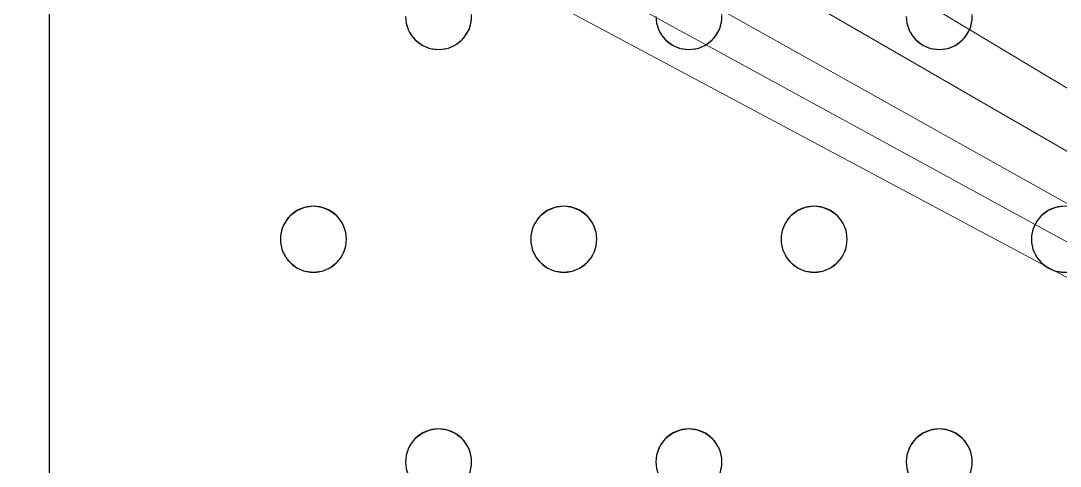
# Model space of a CAD drawing. Header units: millimetres. Extents: x -1 to 1201, y -701 to 1.
# Drawn here: x 600 to 725.9, y -233.5 to -179.5 of the extents above; entities that cross this region are included whole.
import ezdxf

# ---------------------------------------------------------------- set-up
doc = ezdxf.new("R2010")
doc.units = ezdxf.units.MM
doc.layers.add('IQ_200_3D', color=1, linetype='Continuous')
doc.layers.add('IQ_204_2D', color=7, linetype='Continuous')

msp = doc.modelspace()

# ---------------------------------------------------------------- linework, layer by layer
at = {"layer": 'IQ_200_3D', "lineweight": 18}
for points, invisible_edges in [([(605.45, -145, 890), (603.45, -145, 890), (632.62, -203.17, 890), (633.45, -202.54, 890)], 10), ([(631.59, -204.96, 890), (631.99, -204, 890), (603.45, -145, 890)], 14), ([(631.45, -206, 890), (631.59, -204.96, 890), (603.45, -145, 890)], 14), ([(631.59, -207.04, 890), (631.45, -206, 890), (603.45, -145, 890), (631.59, -258.96, 890)], 14), ([(631.99, -204, 890), (632.62, -203.17, 890), (603.45, -145, 890)], 14), ([(631.45, -260, 890), (631.59, -258.96, 890), (603.45, -145, 890), (603.45, -386.2, 890)], 10), ([(631.59, -258.96, 888), (631.45, -260, 888), (603.45, -145, 888), (631.59, -207.04, 888)], 14), ([(631.45, -260, 888), (631.59, -261.04, 888), (603.45, -386.2, 888), (603.45, -145, 888)], 10), ([(631.45, -206, 888), (631.59, -207.04, 888), (603.45, -145, 888)], 14), ([(631.99, -204, 888), (631.59, -204.96, 888), (603.45, -145, 888)], 14), ([(631.45, -206, 888), (603.45, -145, 888), (631.59, -204.96, 888)], 3), ([(632.62, -203.17, 888), (631.99, -204, 888), (603.45, -145, 888), (605.45, -145, 888)], 10), ([(605.45, -145, 890), (633.45, -202.54, 890), (646.62, -179, 890)], 15), ([(633.45, -202.54, 888), (605.45, -145, 888), (646.62, -179, 888), (646.75, -180.04, 888)], 11), ([(633.45, -202.54, 888), (632.62, -203.17, 888), (605.45, -145, 888)], 14), ([(676.95, -179, 890), (654.48, -177.96, 890), (654.62, -179, 890), (677.09, -180.04, 890)], 5), ([(707.28, -179, 890), (684.81, -177.96, 890), (684.95, -179, 890), (707.42, -180.04, 890)], 5), ([(684.95, -179, 888), (684.81, -177.96, 888), (707.28, -179, 888), (707.42, -180.04, 888)], 10), ([(737.62, -179, 888), (737.75, -180.04, 888), (715.28, -179, 888), (715.15, -177.96, 888)], 10), ([(646.75, -180.04, 890), (646.62, -179, 890), (633.45, -202.54, 890), (634.42, -202.14, 890)], 10), ([(634.42, -202.14, 888), (633.45, -202.54, 888), (646.75, -180.04, 888), (647.15, -181, 888)], 10), ([(647.15, -181, 890), (646.75, -180.04, 890), (634.42, -202.14, 890), (635.45, -202, 890)], 10), ([(646.62, -179, 890), (646.75, -180.04, 890), (646.75, -180.04, 888), (646.62, -179, 888)], 2), ([(646.75, -180.04, 890), (647.15, -181, 890), (647.15, -181, 888), (646.75, -180.04, 888)], 10), ([(654.08, -181, 890), (677.49, -181, 890), (654.48, -180.04, 890)], 3), ([(677.49, -181, 888), (654.08, -181, 888), (654.48, -180.04, 888), (677.09, -180.04, 888)], 5), ([(654.08, -181, 890), (654.48, -180.04, 890), (654.48, -180.04, 888), (654.08, -181, 888)], 10), ([(677.09, -180.04, 890), (654.62, -179, 890), (654.48, -180.04, 890), (677.49, -181, 890)], 5), ([(677.09, -180.04, 888), (654.48, -180.04, 888), (654.62, -179, 888), (676.95, -179, 888)], 5), ([(654.48, -180.04, 890), (654.62, -179, 890), (654.62, -179, 888), (654.48, -180.04, 888)], 8), ([(676.95, -179, 890), (677.09, -180.04, 890), (677.09, -180.04, 888), (676.95, -179, 888)], 2), ([(677.09, -180.04, 890), (677.49, -181, 890), (677.49, -181, 888), (677.09, -180.04, 888)], 10), ([(707.82, -181, 890), (684.81, -180.04, 890), (684.41, -181, 890)], 13), ([(684.41, -181, 888), (684.81, -180.04, 888), (707.82, -181, 888)], 14), ([(684.41, -181, 890), (684.81, -180.04, 890), (684.81, -180.04, 888), (684.41, -181, 888)], 10), ([(707.42, -180.04, 890), (684.95, -179, 890), (684.81, -180.04, 890), (707.82, -181, 890)], 5), ([(684.81, -180.04, 888), (684.95, -179, 888), (707.42, -180.04, 888), (707.82, -181, 888)], 10), ([(684.81, -180.04, 890), (684.95, -179, 890), (684.95, -179, 888), (684.81, -180.04, 888)], 8), ([(707.28, -179, 890), (707.42, -180.04, 890), (707.42, -180.04, 888), (707.28, -179, 888)], 2), ([(707.42, -180.04, 890), (707.82, -181, 890), (707.82, -181, 888), (707.42, -180.04, 888)], 10), ([(715.15, -180.04, 890), (714.75, -181, 890), (738.15, -181, 890), (737.75, -180.04, 890)], 10), ([(738.15, -181, 888), (714.75, -181, 888), (715.15, -180.04, 888), (737.75, -180.04, 888)], 5), ([(714.75, -181, 890), (715.15, -180.04, 890), (715.15, -180.04, 888), (714.75, -181, 888)], 10), ([(737.75, -180.04, 890), (737.62, -179, 890), (715.28, -179, 890), (715.15, -180.04, 890)], 10), ([(715.15, -180.04, 888), (715.28, -179, 888), (737.75, -180.04, 888)], 14), ([(715.15, -180.04, 890), (715.28, -179, 890), (715.28, -179, 888), (715.15, -180.04, 888)], 8), ([(635.45, -202, 888), (634.42, -202.14, 888), (647.15, -181, 888), (647.79, -181.83, 888)], 10), ([(647.79, -181.83, 890), (647.15, -181, 890), (635.45, -202, 890)], 14), ([(647.15, -181, 890), (647.79, -181.83, 890), (647.79, -181.83, 888), (647.15, -181, 888)], 10), ([(665.78, -202, 890), (654.08, -181, 890), (653.45, -181.83, 890), (664.75, -202.14, 890)], 5), ([(665.78, -202, 888), (653.45, -181.83, 888), (654.08, -181, 888)], 13), ([(653.45, -181.83, 890), (654.08, -181, 890), (654.08, -181, 888), (653.45, -181.83, 888)], 10), ([(665.78, -202, 890), (678.12, -181.83, 890), (677.49, -181, 890), (654.08, -181, 890)], 13), ([(665.78, -202, 888), (654.08, -181, 888), (677.49, -181, 888), (678.12, -181.83, 888)], 11), ([(677.49, -181, 890), (678.12, -181.83, 890), (678.12, -181.83, 888), (677.49, -181, 888)], 10), ([(684.41, -181, 890), (683.78, -181.83, 890), (696.12, -202, 890)], 14), ([(683.78, -181.83, 888), (684.41, -181, 888), (696.12, -202, 888), (695.08, -202.14, 888)], 10), ([(683.78, -181.83, 890), (684.41, -181, 890), (684.41, -181, 888), (683.78, -181.83, 888)], 10), ([(696.12, -202, 890), (708.46, -181.83, 890), (707.82, -181, 890), (684.41, -181, 890)], 13), ([(707.82, -181, 888), (708.46, -181.83, 888), (696.12, -202, 888), (684.41, -181, 888)], 14), ([(707.82, -181, 890), (708.46, -181.83, 890), (708.46, -181.83, 888), (707.82, -181, 888)], 10), ([(726.45, -202, 890), (738.15, -181, 890), (714.75, -181, 890), (714.11, -181.83, 890)], 11), ([(714.11, -181.83, 888), (714.75, -181, 888), (726.45, -202, 888), (725.42, -202.14, 888)], 10), ([(714.11, -181.83, 890), (714.75, -181, 890), (714.75, -181, 888), (714.11, -181.83, 888)], 10), ([(738.15, -181, 888), (738.79, -181.83, 888), (726.45, -202, 888), (714.75, -181, 888)], 14), ([(636.49, -202.14, 890), (648.62, -182.46, 890), (647.79, -181.83, 890), (635.45, -202, 890)], 5), ([(636.49, -202.14, 888), (635.45, -202, 888), (647.79, -181.83, 888), (648.62, -182.46, 888)], 10), ([(648.62, -182.46, 890), (636.49, -202.14, 890), (637.45, -202.54, 890)], 13), ([(637.45, -202.54, 888), (636.49, -202.14, 888), (648.62, -182.46, 888), (649.58, -182.86, 888)], 10), ([(649.58, -182.86, 890), (648.62, -182.46, 890), (637.45, -202.54, 890), (638.28, -203.17, 890)], 10), ([(647.79, -181.83, 890), (648.62, -182.46, 890), (648.62, -182.46, 888), (647.79, -181.83, 888)], 10), ([(648.62, -182.46, 890), (649.58, -182.86, 890), (649.58, -182.86, 888), (648.62, -182.46, 888)], 10), ([(663.78, -202.54, 890), (652.62, -182.46, 890), (651.65, -182.86, 890), (662.96, -203.17, 890)], 5), ([(651.65, -182.86, 888), (652.62, -182.46, 888), (663.78, -202.54, 888), (662.96, -203.17, 888)], 10), ([(651.65, -182.86, 890), (652.62, -182.46, 890), (652.62, -182.46, 888), (651.65, -182.86, 888)], 10), ([(664.75, -202.14, 890), (653.45, -181.83, 890), (652.62, -182.46, 890), (663.78, -202.54, 890)], 5), ([(664.75, -202.14, 888), (652.62, -182.46, 888), (653.45, -181.83, 888), (665.78, -202, 888)], 5), ([(652.62, -182.46, 890), (653.45, -181.83, 890), (653.45, -181.83, 888), (652.62, -182.46, 888)], 10), ([(652.62, -182.46, 888), (664.75, -202.14, 888), (663.78, -202.54, 888)], 13), ([(666.82, -202.14, 890), (678.12, -181.83, 890), (665.78, -202, 890)], 3), ([(666.82, -202.14, 888), (665.78, -202, 888), (678.12, -181.83, 888), (678.95, -182.46, 888)], 10), ([(678.95, -182.46, 890), (678.12, -181.83, 890), (666.82, -202.14, 890), (667.78, -202.54, 890)], 10), ([(667.78, -202.54, 888), (666.82, -202.14, 888), (678.95, -182.46, 888)], 14), ([(679.92, -182.86, 890), (678.95, -182.46, 890), (667.78, -202.54, 890)], 14), ([(679.92, -182.86, 888), (668.61, -203.17, 888), (667.78, -202.54, 888), (678.95, -182.46, 888)], 5), ([(678.12, -181.83, 890), (678.95, -182.46, 890), (678.95, -182.46, 888), (678.12, -181.83, 888)], 10), ([(678.95, -182.46, 890), (679.92, -182.86, 890), (679.92, -182.86, 888), (678.95, -182.46, 888)], 10), ([(682.95, -182.46, 890), (681.99, -182.86, 890), (694.12, -202.54, 890), (695.08, -202.14, 890)], 10), ([(681.99, -182.86, 888), (682.95, -182.46, 888), (694.12, -202.54, 888), (693.29, -203.17, 888)], 10), ([(681.99, -182.86, 890), (682.95, -182.46, 890), (682.95, -182.46, 888), (681.99, -182.86, 888)], 10), ([(683.78, -181.83, 890), (682.95, -182.46, 890), (695.08, -202.14, 890), (696.12, -202, 890)], 10), ([(682.95, -182.46, 888), (683.78, -181.83, 888), (695.08, -202.14, 888), (694.12, -202.54, 888)], 10), ([(682.95, -182.46, 890), (683.78, -181.83, 890), (683.78, -181.83, 888), (682.95, -182.46, 888)], 10), ([(696.12, -202, 890), (697.15, -202.14, 890), (708.46, -181.83, 890)], 14), ([(697.15, -202.14, 888), (696.12, -202, 888), (708.46, -181.83, 888), (709.28, -182.46, 888)], 10), ([(709.28, -182.46, 890), (708.46, -181.83, 890), (697.15, -202.14, 890), (698.12, -202.54, 890)], 10), ([(709.28, -182.46, 888), (698.12, -202.54, 888), (697.15, -202.14, 888)], 13), ([(710.25, -182.86, 890), (709.28, -182.46, 890), (698.12, -202.54, 890), (698.95, -203.17, 890)], 10), ([(710.25, -182.86, 888), (698.95, -203.17, 888), (698.12, -202.54, 888), (709.28, -182.46, 888)], 5), ([(708.46, -181.83, 890), (709.28, -182.46, 890), (709.28, -182.46, 888), (708.46, -181.83, 888)], 10), ([(709.28, -182.46, 890), (710.25, -182.86, 890), (710.25, -182.86, 888), (709.28, -182.46, 888)], 10), ([(724.45, -202.54, 890), (713.28, -182.46, 890), (712.32, -182.86, 890), (723.62, -203.17, 890)], 5), ([(724.45, -202.54, 888), (712.32, -182.86, 888), (713.28, -182.46, 888), (725.42, -202.14, 888)], 5), ([(712.32, -182.86, 890), (713.28, -182.46, 890), (713.28, -182.46, 888), (712.32, -182.86, 888)], 10), ([(714.11, -181.83, 890), (713.28, -182.46, 890), (725.42, -202.14, 890), (726.45, -202, 890)], 10), ([(725.42, -202.14, 888), (713.28, -182.46, 888), (714.11, -181.83, 888)], 13), ([(713.28, -182.46, 890), (714.11, -181.83, 890), (714.11, -181.83, 888), (713.28, -182.46, 888)], 10), ([(713.28, -182.46, 890), (724.45, -202.54, 890), (725.42, -202.14, 890)], 13), ([(638.28, -203.17, 888), (637.45, -202.54, 888), (649.58, -182.86, 888), (650.62, -183, 888)], 10), ([(650.62, -183, 890), (649.58, -182.86, 890), (638.28, -203.17, 890), (638.91, -204, 890)], 10), ([(650.62, -183, 888), (662.32, -204, 888), (638.91, -204, 888), (638.28, -203.17, 888)], 11), ([(638.91, -204, 890), (662.32, -204, 890), (650.62, -183, 890)], 15), ([(650.62, -183, 888), (649.58, -182.86, 888), (649.58, -182.86, 890), (650.62, -183, 890)], 10), ([(662.96, -203.17, 890), (651.65, -182.86, 890), (650.62, -183, 890), (662.32, -204, 890)], 5), ([(662.96, -203.17, 888), (662.32, -204, 888), (650.62, -183, 888), (651.65, -182.86, 888)], 10), ([(651.65, -182.86, 888), (650.62, -183, 888), (650.62, -183, 890), (651.65, -182.86, 890)], 10), ([(668.61, -203.17, 890), (680.95, -183, 890), (679.92, -182.86, 890), (667.78, -202.54, 890)], 5), ([(680.95, -183, 888), (669.25, -204, 888), (668.61, -203.17, 888), (679.92, -182.86, 888)], 5), ([(669.25, -204, 890), (692.65, -204, 890), (680.95, -183, 890), (668.61, -203.17, 890)], 7), ([(692.65, -204, 888), (669.25, -204, 888), (680.95, -183, 888), (693.29, -203.17, 888)], 7), ([(680.95, -183, 888), (679.92, -182.86, 888), (679.92, -182.86, 890), (680.95, -183, 890)], 10), ([(693.29, -203.17, 890), (681.99, -182.86, 890), (680.95, -183, 890), (692.65, -204, 890)], 5), ([(693.29, -203.17, 888), (680.95, -183, 888), (681.99, -182.86, 888)], 13), ([(681.99, -182.86, 888), (680.95, -183, 888), (680.95, -183, 890), (681.99, -182.86, 890)], 10), ([(694.12, -202.54, 890), (681.99, -182.86, 890), (693.29, -203.17, 890)], 3), ([(711.28, -183, 890), (710.25, -182.86, 890), (698.95, -203.17, 890), (699.58, -204, 890)], 10), ([(711.28, -183, 888), (699.58, -204, 888), (698.95, -203.17, 888), (710.25, -182.86, 888)], 5), ([(722.99, -204, 890), (711.28, -183, 890), (699.58, -204, 890), (722.59, -204.96, 890)], 7), ([(722.99, -204, 888), (699.58, -204, 888), (711.28, -183, 888), (723.62, -203.17, 888)], 7), ([(711.28, -183, 888), (710.25, -182.86, 888), (710.25, -182.86, 890), (711.28, -183, 890)], 10), ([(723.62, -203.17, 890), (712.32, -182.86, 890), (711.28, -183, 890), (722.99, -204, 890)], 5), ([(723.62, -203.17, 888), (711.28, -183, 888), (712.32, -182.86, 888), (724.45, -202.54, 888)], 5), ([(712.32, -182.86, 888), (711.28, -183, 888), (711.28, -183, 890), (712.32, -182.86, 890)], 10), ([(633.45, -202.54, 890), (632.62, -203.17, 890), (632.62, -203.17, 888), (633.45, -202.54, 888)], 10), ([(634.42, -202.14, 890), (633.45, -202.54, 890), (633.45, -202.54, 888), (634.42, -202.14, 888)], 10), ([(634.42, -202.14, 888), (635.45, -202, 888), (635.45, -202, 890), (634.42, -202.14, 890)], 10), ([(635.45, -202, 888), (636.49, -202.14, 888), (636.49, -202.14, 890), (635.45, -202, 890)], 10), ([(637.45, -202.54, 890), (636.49, -202.14, 890), (636.49, -202.14, 888), (637.45, -202.54, 888)], 10), ([(638.28, -203.17, 890), (637.45, -202.54, 890), (637.45, -202.54, 888), (638.28, -203.17, 888)], 10), ([(663.78, -202.54, 890), (662.96, -203.17, 890), (662.96, -203.17, 888), (663.78, -202.54, 888)], 10), ([(664.75, -202.14, 890), (663.78, -202.54, 890), (663.78, -202.54, 888), (664.75, -202.14, 888)], 10), ([(664.75, -202.14, 888), (665.78, -202, 888), (665.78, -202, 890), (664.75, -202.14, 890)], 10), ([(665.78, -202, 888), (666.82, -202.14, 888), (666.82, -202.14, 890), (665.78, -202, 890)], 10), ([(667.78, -202.54, 890), (666.82, -202.14, 890), (666.82, -202.14, 888), (667.78, -202.54, 888)], 10), ([(668.61, -203.17, 890), (667.78, -202.54, 890), (667.78, -202.54, 888), (668.61, -203.17, 888)], 10), ([(694.12, -202.54, 890), (693.29, -203.17, 890), (693.29, -203.17, 888), (694.12, -202.54, 888)], 10), ([(695.08, -202.14, 890), (694.12, -202.54, 890), (694.12, -202.54, 888), (695.08, -202.14, 888)], 10), ([(695.08, -202.14, 888), (696.12, -202, 888), (696.12, -202, 890), (695.08, -202.14, 890)], 10), ([(696.12, -202, 888), (697.15, -202.14, 888), (697.15, -202.14, 890), (696.12, -202, 890)], 10), ([(698.12, -202.54, 890), (697.15, -202.14, 890), (697.15, -202.14, 888), (698.12, -202.54, 888)], 10), ([(698.95, -203.17, 890), (698.12, -202.54, 890), (698.12, -202.54, 888), (698.95, -203.17, 888)], 10), ([(724.45, -202.54, 890), (723.62, -203.17, 890), (723.62, -203.17, 888), (724.45, -202.54, 888)], 10), ([(725.42, -202.14, 890), (724.45, -202.54, 890), (724.45, -202.54, 888), (725.42, -202.14, 888)], 10), ([(725.42, -202.14, 888), (726.45, -202, 888), (726.45, -202, 890), (725.42, -202.14, 890)], 10), ([(631.99, -204, 890), (631.59, -204.96, 890), (631.59, -204.96, 888), (631.99, -204, 888)], 10), ([(632.62, -203.17, 890), (631.99, -204, 890), (631.99, -204, 888), (632.62, -203.17, 888)], 10), ([(638.91, -204, 890), (638.28, -203.17, 890), (638.28, -203.17, 888), (638.91, -204, 888)], 10), ([(638.91, -204, 890), (639.31, -204.96, 890), (661.92, -204.96, 890), (662.32, -204, 890)], 10), ([(661.92, -204.96, 888), (639.31, -204.96, 888), (638.91, -204, 888), (662.32, -204, 888)], 5), ([(639.31, -204.96, 890), (638.91, -204, 890), (638.91, -204, 888), (639.31, -204.96, 888)], 10), ([(662.32, -204, 890), (661.92, -204.96, 890), (661.92, -204.96, 888), (662.32, -204, 888)], 10), ([(662.96, -203.17, 890), (662.32, -204, 890), (662.32, -204, 888), (662.96, -203.17, 888)], 10), ([(669.25, -204, 890), (668.61, -203.17, 890), (668.61, -203.17, 888), (669.25, -204, 888)], 10), ([(692.25, -204.96, 890), (669.25, -204, 890), (669.65, -204.96, 890), (692.12, -206, 890)], 5), ([(669.25, -204, 890), (692.25, -204.96, 890), (692.65, -204, 890)], 13), ([(669.65, -204.96, 888), (669.25, -204, 888), (692.25, -204.96, 888), (692.12, -206, 888)], 10), ([(669.25, -204, 888), (692.65, -204, 888), (692.25, -204.96, 888)], 13), ([(669.65, -204.96, 890), (669.25, -204, 890), (669.25, -204, 888), (669.65, -204.96, 888)], 10), ([(692.65, -204, 890), (692.25, -204.96, 890), (692.25, -204.96, 888), (692.65, -204, 888)], 10), ([(693.29, -203.17, 890), (692.65, -204, 890), (692.65, -204, 888), (693.29, -203.17, 888)], 10), ([(699.58, -204, 890), (698.95, -203.17, 890), (698.95, -203.17, 888), (699.58, -204, 888)], 10), ([(722.59, -204.96, 890), (699.58, -204, 890), (699.98, -204.96, 890)], 13), ([(722.59, -204.96, 888), (699.98, -204.96, 888), (699.58, -204, 888), (722.99, -204, 888)], 5), ([(699.98, -204.96, 890), (699.58, -204, 890), (699.58, -204, 888), (699.98, -204.96, 888)], 10), ([(722.99, -204, 890), (722.59, -204.96, 890), (722.59, -204.96, 888), (722.99, -204, 888)], 10), ([(723.62, -203.17, 890), (722.99, -204, 890), (722.99, -204, 888), (723.62, -203.17, 888)], 10), ([(631.59, -204.96, 890), (631.45, -206, 890), (631.45, -206, 888), (631.59, -204.96, 888)], 8), ([(639.31, -204.96, 890), (639.45, -206, 890), (661.78, -206, 890), (661.92, -204.96, 890)], 10), ([(639.45, -206, 888), (639.31, -204.96, 888), (661.78, -206, 888), (661.92, -207.04, 888)], 10), ([(661.78, -206, 888), (639.31, -204.96, 888), (661.92, -204.96, 888)], 3), ([(639.45, -206, 890), (639.31, -204.96, 890), (639.31, -204.96, 888), (639.45, -206, 888)], 2), ([(661.92, -204.96, 890), (661.78, -206, 890), (661.78, -206, 888), (661.92, -204.96, 888)], 8), ([(692.12, -206, 890), (669.65, -204.96, 890), (669.78, -206, 890), (692.25, -207.04, 890)], 5), ([(692.12, -206, 888), (669.78, -206, 888), (669.65, -204.96, 888)], 13), ([(669.78, -206, 890), (669.65, -204.96, 890), (669.65, -204.96, 888), (669.78, -206, 888)], 2), ([(692.25, -204.96, 890), (692.12, -206, 890), (692.12, -206, 888), (692.25, -204.96, 888)], 8), ([(699.98, -204.96, 890), (700.12, -206, 890), (722.45, -206, 890), (722.59, -204.96, 890)], 10), ([(722.45, -206, 888), (700.12, -206, 888), (699.98, -204.96, 888), (722.59, -204.96, 888)], 5), ([(700.12, -206, 890), (699.98, -204.96, 890), (699.98, -204.96, 888), (700.12, -206, 888)], 2), ([(722.59, -204.96, 890), (722.45, -206, 890), (722.45, -206, 888), (722.59, -204.96, 888)], 8), ([(631.45, -206, 890), (631.59, -207.04, 890), (631.59, -207.04, 888), (631.45, -206, 888)], 2), ([(639.45, -206, 890), (639.31, -207.04, 890), (661.92, -207.04, 890), (661.78, -206, 890)], 10), ([(639.31, -207.04, 888), (639.45, -206, 888), (661.92, -207.04, 888), (662.32, -208, 888)], 10), ([(639.31, -207.04, 890), (639.45, -206, 890), (639.45, -206, 888), (639.31, -207.04, 888)], 8), ([(661.78, -206, 890), (661.92, -207.04, 890), (661.92, -207.04, 888), (661.78, -206, 888)], 2), ([(692.25, -207.04, 890), (669.78, -206, 890), (669.65, -207.04, 890)], 13), ([(692.25, -207.04, 888), (669.65, -207.04, 888), (669.78, -206, 888), (692.12, -206, 888)], 5), ([(669.65, -207.04, 890), (669.78, -206, 890), (669.78, -206, 888), (669.65, -207.04, 888)], 8), ([(692.12, -206, 890), (692.25, -207.04, 890), (692.25, -207.04, 888), (692.12, -206, 888)], 2), ([(700.12, -206, 890), (699.98, -207.04, 890), (722.59, -207.04, 890), (722.45, -206, 890)], 10), ([(699.98, -207.04, 888), (700.12, -206, 888), (722.59, -207.04, 888), (722.99, -208, 888)], 10), ([(699.98, -207.04, 890), (700.12, -206, 890), (700.12, -206, 888), (699.98, -207.04, 888)], 8), ([(722.59, -207.04, 888), (700.12, -206, 888), (722.45, -206, 888)], 3), ([(722.45, -206, 890), (722.59, -207.04, 890), (722.59, -207.04, 888), (722.45, -206, 888)], 2), ([(631.99, -208, 890), (631.59, -207.04, 890), (631.59, -258.96, 890), (631.99, -258, 890)], 10), ([(631.99, -258, 888), (631.59, -258.96, 888), (631.59, -207.04, 888), (631.99, -208, 888)], 10), ([(631.59, -207.04, 890), (631.99, -208, 890), (631.99, -208, 888), (631.59, -207.04, 888)], 10), ([(639.31, -207.04, 890), (638.91, -208, 890), (662.32, -208, 890), (661.92, -207.04, 890)], 10), ([(662.32, -208, 888), (650.62, -229, 888), (638.91, -208, 888), (639.31, -207.04, 888)], 11), ([(638.91, -208, 890), (639.31, -207.04, 890), (639.31, -207.04, 888), (638.91, -208, 888)], 10), ([(661.92, -207.04, 890), (662.32, -208, 890), (662.32, -208, 888), (661.92, -207.04, 888)], 10), ([(669.65, -207.04, 890), (669.25, -208, 890), (692.65, -208, 890), (692.25, -207.04, 890)], 10), ([(692.65, -208, 888), (680.95, -229, 888), (669.25, -208, 888), (669.65, -207.04, 888)], 11), ([(669.25, -208, 890), (669.65, -207.04, 890), (669.65, -207.04, 888), (669.25, -208, 888)], 10), ([(669.65, -207.04, 888), (692.25, -207.04, 888), (692.65, -208, 888)], 13), ([(692.25, -207.04, 890), (692.65, -208, 890), (692.65, -208, 888), (692.25, -207.04, 888)], 10), ([(699.98, -207.04, 890), (699.58, -208, 890), (722.99, -208, 890), (722.59, -207.04, 890)], 10), ([(722.99, -208, 888), (711.28, -229, 888), (699.58, -208, 888), (699.98, -207.04, 888)], 11), ([(699.58, -208, 890), (699.98, -207.04, 890), (699.98, -207.04, 888), (699.58, -208, 888)], 10), ([(722.59, -207.04, 890), (722.99, -208, 890), (722.99, -208, 888), (722.59, -207.04, 888)], 10), ([(632.62, -208.83, 890), (631.99, -208, 890), (632.62, -257.17, 890), (633.45, -256.54, 890)], 10), ([(631.99, -208, 890), (631.99, -258, 890), (632.62, -257.17, 890)], 13), ([(631.99, -208, 888), (632.62, -208.83, 888), (631.99, -258, 888)], 14), ([(631.99, -208, 890), (632.62, -208.83, 890), (632.62, -208.83, 888), (631.99, -208, 888)], 10), ([(632.62, -257.17, 888), (631.99, -258, 888), (632.62, -208.83, 888), (633.45, -209.46, 888)], 10), ([(633.45, -256.54, 890), (646.62, -233, 890), (633.45, -209.46, 890), (632.62, -208.83, 890)], 11), ([(632.62, -208.83, 890), (633.45, -209.46, 890), (633.45, -209.46, 888), (632.62, -208.83, 888)], 10), ([(649.58, -229.14, 890), (638.28, -208.83, 890), (637.45, -209.46, 890), (648.62, -229.54, 890)], 5), ([(649.58, -229.14, 888), (648.62, -229.54, 888), (637.45, -209.46, 888), (638.28, -208.83, 888)], 10), ([(637.45, -209.46, 890), (638.28, -208.83, 890), (638.28, -208.83, 888), (637.45, -209.46, 888)], 10), ([(650.62, -229, 890), (662.32, -208, 890), (638.91, -208, 890), (638.28, -208.83, 890)], 11), ([(650.62, -229, 888), (649.58, -229.14, 888), (638.28, -208.83, 888), (638.91, -208, 888)], 10), ([(638.28, -208.83, 890), (638.91, -208, 890), (638.91, -208, 888), (638.28, -208.83, 888)], 10), ([(649.58, -229.14, 890), (650.62, -229, 890), (638.28, -208.83, 890)], 14), ([(650.62, -229, 890), (662.96, -208.83, 890), (662.32, -208, 890)], 13), ([(662.96, -208.83, 888), (651.65, -229.14, 888), (650.62, -229, 888), (662.32, -208, 888)], 5), ([(651.65, -229.14, 890), (663.78, -209.46, 890), (662.96, -208.83, 890), (650.62, -229, 890)], 5), ([(663.78, -209.46, 888), (652.62, -229.54, 888), (651.65, -229.14, 888), (662.96, -208.83, 888)], 5), ([(662.32, -208, 890), (662.96, -208.83, 890), (662.96, -208.83, 888), (662.32, -208, 888)], 10), ([(662.96, -208.83, 890), (663.78, -209.46, 890), (663.78, -209.46, 888), (662.96, -208.83, 888)], 10), ([(668.61, -208.83, 890), (667.78, -209.46, 890), (679.92, -229.14, 890), (680.95, -229, 890)], 10), ([(679.92, -229.14, 888), (678.95, -229.54, 888), (667.78, -209.46, 888), (668.61, -208.83, 888)], 10), ([(667.78, -209.46, 890), (668.61, -208.83, 890), (668.61, -208.83, 888), (667.78, -209.46, 888)], 10), ([(669.25, -208, 890), (668.61, -208.83, 890), (680.95, -229, 890), (692.65, -208, 890)], 14), ([(680.95, -229, 888), (679.92, -229.14, 888), (668.61, -208.83, 888), (669.25, -208, 888)], 10), ([(668.61, -208.83, 890), (669.25, -208, 890), (669.25, -208, 888), (668.61, -208.83, 888)], 10), ([(680.95, -229, 890), (681.99, -229.14, 890), (693.29, -208.83, 890), (692.65, -208, 890)], 10), ([(693.29, -208.83, 888), (681.99, -229.14, 888), (680.95, -229, 888), (692.65, -208, 888)], 5), ([(681.99, -229.14, 890), (694.12, -209.46, 890), (693.29, -208.83, 890)], 13), ([(681.99, -229.14, 888), (693.29, -208.83, 888), (694.12, -209.46, 888)], 13), ([(692.65, -208, 890), (693.29, -208.83, 890), (693.29, -208.83, 888), (692.65, -208, 888)], 10), ([(693.29, -208.83, 890), (694.12, -209.46, 890), (694.12, -209.46, 888), (693.29, -208.83, 888)], 10), ([(698.95, -208.83, 890), (698.12, -209.46, 890), (710.25, -229.14, 890), (711.28, -229, 890)], 10), ([(710.25, -229.14, 888), (709.28, -229.54, 888), (698.12, -209.46, 888), (698.95, -208.83, 888)], 10), ([(698.12, -209.46, 890), (698.95, -208.83, 890), (698.95, -208.83, 888), (698.12, -209.46, 888)], 10), ([(699.58, -208, 890), (698.95, -208.83, 890), (711.28, -229, 890), (722.99, -208, 890)], 14), ([(711.28, -229, 888), (710.25, -229.14, 888), (698.95, -208.83, 888), (699.58, -208, 888)], 10), ([(698.95, -208.83, 890), (699.58, -208, 890), (699.58, -208, 888), (698.95, -208.83, 888)], 10), ([(723.62, -208.83, 890), (722.99, -208, 890), (711.28, -229, 890), (712.32, -229.14, 890)], 10), ([(723.62, -208.83, 888), (711.28, -229, 888), (722.99, -208, 888)], 3), ([(723.62, -208.83, 888), (724.45, -209.46, 888), (712.32, -229.14, 888), (711.28, -229, 888)], 10), ([(724.45, -209.46, 890), (723.62, -208.83, 890), (712.32, -229.14, 890), (713.28, -229.54, 890)], 10), ([(722.99, -208, 890), (723.62, -208.83, 890), (723.62, -208.83, 888), (722.99, -208, 888)], 10), ([(723.62, -208.83, 890), (724.45, -209.46, 890), (724.45, -209.46, 888), (723.62, -208.83, 888)], 10), ([(633.45, -256.54, 888), (632.62, -257.17, 888), (633.45, -209.46, 888), (646.62, -233, 888)], 14), ([(633.45, -209.46, 890), (646.62, -233, 890), (646.75, -231.96, 890), (634.42, -209.86, 890)], 5), ([(646.75, -231.96, 888), (646.62, -233, 888), (633.45, -209.46, 888), (634.42, -209.86, 888)], 10), ([(633.45, -209.46, 890), (634.42, -209.86, 890), (634.42, -209.86, 888), (633.45, -209.46, 888)], 10), ([(647.15, -231, 890), (635.45, -210, 890), (634.42, -209.86, 890), (646.75, -231.96, 890)], 5), ([(647.15, -231, 888), (646.75, -231.96, 888), (634.42, -209.86, 888), (635.45, -210, 888)], 10), ([(635.45, -210, 888), (634.42, -209.86, 888), (634.42, -209.86, 890), (635.45, -210, 890)], 10), ([(636.49, -209.86, 890), (635.45, -210, 890), (647.79, -230.17, 890), (648.62, -229.54, 890)], 10), ([(647.79, -230.17, 888), (647.15, -231, 888), (635.45, -210, 888), (636.49, -209.86, 888)], 10), ([(636.49, -209.86, 888), (635.45, -210, 888), (635.45, -210, 890), (636.49, -209.86, 890)], 10), ([(647.15, -231, 890), (647.79, -230.17, 890), (635.45, -210, 890)], 14), ([(648.62, -229.54, 890), (637.45, -209.46, 890), (636.49, -209.86, 890)], 13), ([(648.62, -229.54, 888), (647.79, -230.17, 888), (636.49, -209.86, 888), (637.45, -209.46, 888)], 10), ([(636.49, -209.86, 890), (637.45, -209.46, 890), (637.45, -209.46, 888), (636.49, -209.86, 888)], 10), ([(651.65, -229.14, 890), (652.62, -229.54, 890), (663.78, -209.46, 890)], 14), ([(664.75, -209.86, 890), (663.78, -209.46, 890), (652.62, -229.54, 890), (653.45, -230.17, 890)], 10), ([(664.75, -209.86, 888), (653.45, -230.17, 888), (652.62, -229.54, 888), (663.78, -209.46, 888)], 5), ([(665.78, -210, 890), (664.75, -209.86, 890), (653.45, -230.17, 890), (654.08, -231, 890)], 10), ([(665.78, -210, 888), (653.45, -230.17, 888), (664.75, -209.86, 888)], 3), ([(654.08, -231, 888), (653.45, -230.17, 888), (665.78, -210, 888), (677.49, -231, 888)], 14), ([(677.49, -231, 890), (665.78, -210, 890), (654.08, -231, 890), (654.48, -231.96, 890)], 11), ([(663.78, -209.46, 890), (664.75, -209.86, 890), (664.75, -209.86, 888), (663.78, -209.46, 888)], 10), ([(665.78, -210, 888), (664.75, -209.86, 888), (664.75, -209.86, 890), (665.78, -210, 890)], 10), ([(665.78, -210, 890), (677.49, -231, 890), (678.12, -230.17, 890), (666.82, -209.86, 890)], 5), ([(678.12, -230.17, 888), (677.49, -231, 888), (665.78, -210, 888), (666.82, -209.86, 888)], 10), ([(666.82, -209.86, 888), (665.78, -210, 888), (665.78, -210, 890), (666.82, -209.86, 890)], 10), ([(667.78, -209.46, 890), (666.82, -209.86, 890), (678.95, -229.54, 890), (679.92, -229.14, 890)], 10), ([(678.95, -229.54, 888), (678.12, -230.17, 888), (666.82, -209.86, 888), (667.78, -209.46, 888)], 10), ([(666.82, -209.86, 890), (667.78, -209.46, 890), (667.78, -209.46, 888), (666.82, -209.86, 888)], 10), ([(678.95, -229.54, 890), (666.82, -209.86, 890), (678.12, -230.17, 890)], 3), ([(694.12, -209.46, 890), (681.99, -229.14, 890), (682.95, -229.54, 890), (695.08, -209.86, 890)], 5), ([(682.95, -229.54, 888), (681.99, -229.14, 888), (694.12, -209.46, 888), (695.08, -209.86, 888)], 10), ([(695.08, -209.86, 890), (682.95, -229.54, 890), (683.78, -230.17, 890), (696.12, -210, 890)], 5), ([(683.78, -230.17, 888), (682.95, -229.54, 888), (695.08, -209.86, 888), (696.12, -210, 888)], 10), ([(683.78, -230.17, 890), (684.41, -231, 890), (696.12, -210, 890)], 14), ([(683.78, -230.17, 888), (696.12, -210, 888), (684.41, -231, 888)], 3), ([(684.41, -231, 890), (684.81, -231.96, 890), (707.82, -231, 890), (696.12, -210, 890)], 14), ([(696.12, -210, 888), (708.46, -230.17, 888), (707.82, -231, 888), (684.41, -231, 888)], 13), ([(694.12, -209.46, 890), (695.08, -209.86, 890), (695.08, -209.86, 888), (694.12, -209.46, 888)], 10), ([(696.12, -210, 888), (695.08, -209.86, 888), (695.08, -209.86, 890), (696.12, -210, 890)], 10), ([(708.46, -230.17, 890), (697.15, -209.86, 890), (696.12, -210, 890), (707.82, -231, 890)], 5), ([(697.15, -209.86, 888), (709.28, -229.54, 888), (708.46, -230.17, 888), (696.12, -210, 888)], 5), ([(697.15, -209.86, 888), (696.12, -210, 888), (696.12, -210, 890), (697.15, -209.86, 890)], 10), ([(709.28, -229.54, 890), (698.12, -209.46, 890), (697.15, -209.86, 890), (708.46, -230.17, 890)], 5), ([(709.28, -229.54, 888), (697.15, -209.86, 888), (698.12, -209.46, 888)], 13), ([(697.15, -209.86, 890), (698.12, -209.46, 890), (698.12, -209.46, 888), (697.15, -209.86, 888)], 10), ([(698.12, -209.46, 890), (709.28, -229.54, 890), (710.25, -229.14, 890)], 13), ([(713.28, -229.54, 888), (712.32, -229.14, 888), (724.45, -209.46, 888), (725.42, -209.86, 888)], 10), ([(725.42, -209.86, 890), (724.45, -209.46, 890), (713.28, -229.54, 890), (714.11, -230.17, 890)], 10), ([(714.11, -230.17, 888), (713.28, -229.54, 888), (725.42, -209.86, 888), (726.45, -210, 888)], 10), ([(726.45, -210, 890), (725.42, -209.86, 890), (714.11, -230.17, 890), (714.75, -231, 890)], 10), ([(726.45, -210, 888), (738.15, -231, 888), (714.75, -231, 888), (714.11, -230.17, 888)], 11), ([(726.45, -210, 890), (714.75, -231, 890), (738.15, -231, 890), (738.79, -230.17, 890)], 11), ([(724.45, -209.46, 890), (725.42, -209.86, 890), (725.42, -209.86, 888), (724.45, -209.46, 888)], 10), ([(726.45, -210, 888), (725.42, -209.86, 888), (725.42, -209.86, 890), (726.45, -210, 890)], 10), ([(649.58, -229.14, 890), (648.62, -229.54, 890), (648.62, -229.54, 888), (649.58, -229.14, 888)], 10), ([(649.58, -229.14, 888), (650.62, -229, 888), (650.62, -229, 890), (649.58, -229.14, 890)], 10), ([(650.62, -229, 888), (651.65, -229.14, 888), (651.65, -229.14, 890), (650.62, -229, 890)], 10), ([(652.62, -229.54, 890), (651.65, -229.14, 890), (651.65, -229.14, 888), (652.62, -229.54, 888)], 10), ([(679.92, -229.14, 890), (678.95, -229.54, 890), (678.95, -229.54, 888), (679.92, -229.14, 888)], 10), ([(679.92, -229.14, 888), (680.95, -229, 888), (680.95, -229, 890), (679.92, -229.14, 890)], 10), ([(680.95, -229, 888), (681.99, -229.14, 888), (681.99, -229.14, 890), (680.95, -229, 890)], 10), ([(682.95, -229.54, 890), (681.99, -229.14, 890), (681.99, -229.14, 888), (682.95, -229.54, 888)], 10), ([(710.25, -229.14, 890), (709.28, -229.54, 890), (709.28, -229.54, 888), (710.25, -229.14, 888)], 10), ([(710.25, -229.14, 888), (711.28, -229, 888), (711.28, -229, 890), (710.25, -229.14, 890)], 10), ([(711.28, -229, 888), (712.32, -229.14, 888), (712.32, -229.14, 890), (711.28, -229, 890)], 10), ([(713.28, -229.54, 890), (712.32, -229.14, 890), (712.32, -229.14, 888), (713.28, -229.54, 888)], 10), ([(647.79, -230.17, 890), (647.15, -231, 890), (647.15, -231, 888), (647.79, -230.17, 888)], 10), ([(648.62, -229.54, 890), (647.79, -230.17, 890), (647.79, -230.17, 888), (648.62, -229.54, 888)], 10), ([(653.45, -230.17, 890), (652.62, -229.54, 890), (652.62, -229.54, 888), (653.45, -230.17, 888)], 10), ([(654.08, -231, 890), (653.45, -230.17, 890), (653.45, -230.17, 888), (654.08, -231, 888)], 10), ([(678.12, -230.17, 890), (677.49, -231, 890), (677.49, -231, 888), (678.12, -230.17, 888)], 10), ([(678.95, -229.54, 890), (678.12, -230.17, 890), (678.12, -230.17, 888), (678.95, -229.54, 888)], 10), ([(683.78, -230.17, 890), (682.95, -229.54, 890), (682.95, -229.54, 888), (683.78, -230.17, 888)], 10), ([(684.41, -231, 890), (683.78, -230.17, 890), (683.78, -230.17, 888), (684.41, -231, 888)], 10), ([(708.46, -230.17, 890), (707.82, -231, 890), (707.82, -231, 888), (708.46, -230.17, 888)], 10), ([(709.28, -229.54, 890), (708.46, -230.17, 890), (708.46, -230.17, 888), (709.28, -229.54, 888)], 10), ([(714.11, -230.17, 890), (713.28, -229.54, 890), (713.28, -229.54, 888), (714.11, -230.17, 888)], 10), ([(714.75, -231, 890), (714.11, -230.17, 890), (714.11, -230.17, 888), (714.75, -231, 888)], 10), ([(647.15, -231, 890), (646.75, -231.96, 890), (646.75, -231.96, 888), (647.15, -231, 888)], 10), ([(677.49, -231, 888), (677.09, -231.96, 888), (654.48, -231.96, 888), (654.08, -231, 888)], 10), ([(654.48, -231.96, 890), (654.08, -231, 890), (654.08, -231, 888), (654.48, -231.96, 888)], 10), ([(677.09, -231.96, 890), (677.49, -231, 890), (654.48, -231.96, 890)], 14), ([(677.49, -231, 890), (677.09, -231.96, 890), (677.09, -231.96, 888), (677.49, -231, 888)], 10), ([(707.82, -231, 888), (707.42, -231.96, 888), (684.81, -231.96, 888), (684.41, -231, 888)], 10), ([(684.81, -231.96, 890), (684.41, -231, 890), (684.41, -231, 888), (684.81, -231.96, 888)], 10), ([(684.81, -231.96, 890), (684.95, -233, 890), (707.42, -231.96, 890), (707.82, -231, 890)], 10), ([(707.82, -231, 890), (707.42, -231.96, 890), (707.42, -231.96, 888), (707.82, -231, 888)], 10), ([(715.15, -231.96, 890), (737.75, -231.96, 890), (738.15, -231, 890), (714.75, -231, 890)], 5), ([(738.15, -231, 888), (737.75, -231.96, 888), (715.15, -231.96, 888), (714.75, -231, 888)], 10), ([(715.15, -231.96, 890), (714.75, -231, 890), (714.75, -231, 888), (715.15, -231.96, 888)], 10), ([(646.75, -231.96, 890), (646.62, -233, 890), (646.62, -233, 888), (646.75, -231.96, 888)], 8), ([(677.09, -231.96, 890), (654.48, -231.96, 890), (654.62, -233, 890), (676.95, -233, 890)], 5), ([(654.62, -233, 888), (654.48, -231.96, 888), (677.09, -231.96, 888), (676.95, -233, 888)], 10), ([(654.62, -233, 890), (654.48, -231.96, 890), (654.48, -231.96, 888), (654.62, -233, 888)], 2), ([(677.09, -231.96, 890), (676.95, -233, 890), (676.95, -233, 888), (677.09, -231.96, 888)], 8), ([(707.42, -231.96, 888), (707.28, -233, 888), (684.95, -233, 888), (684.81, -231.96, 888)], 10), ([(684.95, -233, 890), (684.81, -231.96, 890), (684.81, -231.96, 888), (684.95, -233, 888)], 2), ([(707.42, -231.96, 890), (684.95, -233, 890), (707.28, -233, 890)], 3), ([(707.42, -231.96, 890), (707.28, -233, 890), (707.28, -233, 888), (707.42, -231.96, 888)], 8), ([(737.75, -231.96, 890), (715.15, -231.96, 890), (715.28, -233, 890), (737.62, -233, 890)], 5), ([(715.28, -233, 888), (715.15, -231.96, 888), (737.75, -231.96, 888), (737.62, -233, 888)], 10), ([(715.28, -233, 890), (715.15, -231.96, 890), (715.15, -231.96, 888), (715.28, -233, 888)], 2), ([(646.75, -234.04, 890), (646.62, -233, 890), (633.45, -256.54, 890), (634.42, -256.14, 890)], 10), ([(646.75, -234.04, 888), (634.42, -256.14, 888), (633.45, -256.54, 888), (646.62, -233, 888)], 5), ([(646.62, -233, 890), (646.75, -234.04, 890), (646.75, -234.04, 888), (646.62, -233, 888)], 2), ([(654.62, -233, 890), (654.48, -234.04, 890), (677.09, -234.04, 890), (676.95, -233, 890)], 10), ([(677.09, -234.04, 888), (654.48, -234.04, 888), (654.62, -233, 888), (676.95, -233, 888)], 5), ([(654.48, -234.04, 890), (654.62, -233, 890), (654.62, -233, 888), (654.48, -234.04, 888)], 8), ([(676.95, -233, 890), (677.09, -234.04, 890), (677.09, -234.04, 888), (676.95, -233, 888)], 2), ([(684.95, -233, 890), (684.81, -234.04, 890), (707.42, -234.04, 890), (707.28, -233, 890)], 10), ([(684.95, -233, 888), (707.28, -233, 888), (707.42, -234.04, 888), (684.81, -234.04, 888)], 5), ([(684.81, -234.04, 890), (684.95, -233, 890), (684.95, -233, 888), (684.81, -234.04, 888)], 8), ([(707.28, -233, 890), (707.42, -234.04, 890), (707.42, -234.04, 888), (707.28, -233, 888)], 2), ([(715.28, -233, 890), (715.15, -234.04, 890), (737.75, -234.04, 890), (737.62, -233, 890)], 10), ([(737.75, -234.04, 888), (715.15, -234.04, 888), (715.28, -233, 888), (737.62, -233, 888)], 5), ([(715.15, -234.04, 890), (715.28, -233, 890), (715.28, -233, 888), (715.15, -234.04, 888)], 8)]:
    msp.add_3dface(points, dxfattribs=dict(at, invisible_edges=invisible_edges))
msp.add_3dface([(603.45, -145, 890), (603.45, -145, 888), (603.45, -386.2, 888), (603.45, -386.2, 890)], dxfattribs=at)
at = {"layer": 'IQ_204_2D'}
msp.add_line((603.45, -145), (603.45, -386.2), dxfattribs=at)
for centre, start, end in [((650.62, -179), 180, 360), ((680.95, -179), 180, 360), ((711.28, -179), 180, 360), ((635.45, -206), 360, 180), ((665.78, -206), 360, 180), ((696.12, -206), 360, 180), ((726.45, -206), 0, 180), ((635.45, -206), 180, 360), ((665.78, -206), 180, 360), ((696.12, -206), 180, 360), ((726.45, -206), 180, 360), ((650.62, -233), 0, 180), ((680.95, -233), 360, 180), ((711.28, -233), 0, 180), ((650.62, -233), 180, 360), ((680.95, -233), 180, 360), ((711.28, -233), 180, 0)]:
    msp.add_arc(centre, 4, start, end, dxfattribs=at)

# ---------------------------------------------------------------- meshes
at = {"layer": 'IQ_200_3D', "lineweight": 18}
mesh = msp.add_polyface(dxfattribs=at)
corners = [(1200, 0, 850), (1200, -700, 850), (0, -700, 850), (0, 0, 850), (810.5, -594, 850), (811.56, -602.02, 850), (814.65, -609.5, 850), (819.58, -615.92, 850), (826, -620.85, 850), (833.48, -623.94, 850), (841.5, -625, 850), (1059.5, -625, 850), (1067.52, -623.94, 850), (1075, -620.85, 850), (1081.42, -615.92, 850), (1086.35, -609.5, 850), (1089.44, -602.02, 850), (1090.5, -594, 850), (1090.5, -476, 850), (1089.44, -467.98, 850), (1086.35, -460.5, 850), (1081.42, -454.08, 850), (1075, -449.15, 850), (1067.52, -446.06, 850), (1059.5, -445, 850), (841.5, -445, 850), (833.48, -446.06, 850), (826, -449.15, 850), (819.58, -454.08, 850), (814.65, -460.5, 850), (811.56, -467.98, 850), (810.5, -476, 850)]
mesh.append_faces([[corners[k] for k in face] for face in [(29, 3, 28), (6, 2, 5), (4, 2, 31), (23, 0, 22), (13, 1, 12), (15, 1, 14), (11, 1, 10)]], dxfattribs={"vtx0": -1, "vtx1": -1})
mesh.append_faces([[corners[k] for k in face] for face in [(3, 29, 30, 2), (2, 30, 31), (0, 25, 26), (2, 6, 7), (2, 9, 10, 1), (0, 20, 21), (1, 18, 19), (1, 15, 16)]], dxfattribs={"vtx0": -1, "vtx2": -1})
mesh.append_faces([[corners[k] for k in face] for face in [(27, 28, 3), (4, 5, 2), (7, 8, 2), (8, 9, 2), (23, 24, 0), (21, 22, 0), (24, 25, 0), (13, 14, 1), (11, 12, 1), (16, 17, 1), (17, 18, 1)]], dxfattribs={"vtx1": -1, "vtx2": -1})
mesh.append_faces([[corners[k] for k in face] for face in [(26, 27, 3, 0), (19, 20, 0, 1)]], dxfattribs={"vtx1": -1, "vtx3": -1})
mesh = msp.add_polyface(dxfattribs=at)
corners = [(1200, -700, 900), (1200, -23, 900), (0, -23, 900), (0, -700, 900), (90, -35.11, 900), (1110, -35.11, 900), (1129.38, -37.66, 900), (1147.44, -45.15, 900), (1162.95, -57.05, 900), (1174.85, -72.56, 900), (1182.34, -90.62, 900), (1184.89, -110, 900), (1184.89, -610, 900), (1182.34, -629.38, 900), (1174.85, -647.44, 900), (1162.95, -662.95, 900), (1147.44, -674.85, 900), (1129.38, -682.34, 900), (1110, -684.89, 900), (90, -684.89, 900), (70.62, -682.34, 900), (52.56, -674.85, 900), (37.05, -662.95, 900), (25.15, -647.44, 900), (17.66, -629.38, 900), (15.11, -610, 900), (15.11, -110, 900), (17.66, -90.62, 900), (25.15, -72.56, 900), (37.05, -57.05, 900), (52.56, -45.15, 900), (70.62, -37.66, 900)]
mesh.append_faces([[corners[k] for k in face] for face in [(9, 1, 8), (14, 0, 13), (31, 2, 30), (28, 2, 27), (21, 3, 20), (23, 3, 22)]], dxfattribs={"vtx0": -1, "vtx1": -1})
mesh.append_faces([[corners[k] for k in face] for face in [(1, 9, 10), (1, 11, 12, 0), (0, 14, 15), (0, 18, 19, 3), (2, 28, 29), (3, 23, 24)]], dxfattribs={"vtx0": -1, "vtx2": -1})
mesh.append_faces([[corners[k] for k in face] for face in [(10, 11, 1), (5, 6, 1), (7, 8, 1), (6, 7, 1), (12, 13, 0), (15, 16, 0), (17, 18, 0), (16, 17, 0), (31, 4, 2), (29, 30, 2), (26, 27, 2), (21, 22, 3), (19, 20, 3), (24, 25, 3)]], dxfattribs={"vtx1": -1, "vtx2": -1})
mesh.append_faces([[corners[k] for k in face] for face in [(4, 5, 1, 2), (25, 26, 2, 3)]], dxfattribs={"vtx1": -1, "vtx3": -1})
mesh = msp.add_polyface(dxfattribs=at)
corners = [(1110, -48.39, 890), (90, -48.39, 890), (66.42, -53.08, 890), (46.44, -66.44, 890), (33.08, -86.42, 890), (28.39, -110, 890), (28.39, -610, 890), (33.08, -633.58, 890), (46.44, -653.56, 890), (66.42, -666.92, 890), (90, -671.61, 890), (1110, -671.61, 890), (1133.58, -666.92, 890), (1153.56, -653.56, 890), (1166.92, -633.58, 890), (1171.61, -610, 890), (1171.61, -110, 890), (1166.92, -86.42, 890), (1153.56, -66.44, 890), (1133.58, -53.08, 890), (122.5, -418.03, 890), (1077.5, -418.03, 890), (1089.66, -419.63, 890), (1100.98, -424.33, 890), (1110.71, -431.79, 890), (1118.17, -441.52, 890), (1122.87, -452.84, 890), (1124.47, -465, 890), (1124.47, -605, 890), (1122.87, -617.16, 890), (1118.17, -628.48, 890), (1110.71, -638.21, 890), (1100.98, -645.67, 890), (1089.66, -650.37, 890), (1077.5, -651.97, 890), (122.5, -651.97, 890), (110.34, -650.37, 890), (99.02, -645.67, 890), (89.29, -638.21, 890), (81.83, -628.48, 890), (77.13, -617.16, 890), (75.53, -605, 890), (75.53, -465, 890), (77.13, -452.84, 890), (81.83, -441.52, 890), (89.29, -431.79, 890), (99.02, -424.33, 890), (110.34, -419.63, 890), (122.5, -68.03, 890), (1077.5, -68.03, 890), (1089.66, -69.63, 890), (1100.98, -74.33, 890), (1110.71, -81.79, 890), (1118.17, -91.52, 890), (1122.87, -102.84, 890), (1124.47, -115, 890), (1124.47, -351, 890), (1122.87, -363.16, 890), (1118.17, -374.48, 890), (1110.71, -384.21, 890), (1100.98, -391.67, 890), (1089.66, -396.37, 890), (1077.5, -397.97, 890), (122.5, -397.97, 890), (110.34, -396.37, 890), (99.02, -391.67, 890), (89.29, -384.21, 890), (81.83, -374.48, 890), (77.13, -363.16, 890), (75.53, -351, 890), (75.53, -115, 890), (77.13, -102.84, 890), (81.83, -91.52, 890), (89.29, -81.79, 890), (99.02, -74.33, 890), (110.34, -69.63, 890)]
mesh.append_faces([[corners[k] for k in face] for face in [(65, 47, 64), (75, 1, 74), (71, 5, 70), (73, 2, 72)]], dxfattribs={"vtx0": -1, "vtx1": -1})
mesh.append_faces([[corners[k] for k in face] for face in [(15, 28, 29, 14), (11, 32, 33), (16, 55, 56, 15), (54, 17, 18, 53), (53, 18, 19, 52), (52, 19, 0, 51), (0, 50, 51), (10, 37, 38, 9), (64, 47, 20, 63), (8, 39, 40, 7), (39, 8, 9, 38), (69, 42, 43), (3, 71, 72, 2)]], dxfattribs={"vtx0": -1, "vtx2": -1})
mesh.append_faces([[corners[k] for k in face] for face in [(6, 41, 42, 69)]], dxfattribs={"vtx0": -1, "vtx2": -1, "vtx3": -1})
mesh.append_faces([[corners[k] for k in face] for face in [(11, 33, 34, 35), (1, 75, 48, 49), (71, 3, 4, 5)]], dxfattribs={"vtx0": -1, "vtx3": -1})
mesh.append_faces([[corners[k] for k in face] for face in [(36, 37, 10)]], dxfattribs={"vtx1": -1, "vtx2": -1})
mesh.append_faces([[corners[k] for k in face] for face in [(27, 28, 15, 56)]], dxfattribs={"vtx1": -1, "vtx2": -1, "vtx3": -1})
mesh.append_faces([[corners[k] for k in face] for face in [(13, 14, 29, 30), (12, 13, 30, 31), (26, 27, 56, 57), (31, 32, 11, 12), (24, 25, 58, 59), (21, 22, 61, 62), (22, 23, 60, 61), (23, 24, 59, 60), (25, 26, 57, 58), (54, 55, 16, 17), (49, 50, 0, 1), (20, 21, 62, 63), (35, 36, 10, 11), (45, 46, 66, 67), (46, 47, 65, 66), (6, 7, 40, 41), (43, 44, 68, 69), (44, 45, 67, 68), (73, 74, 1, 2), (69, 70, 5, 6)]], dxfattribs={"vtx1": -1, "vtx3": -1})
mesh = msp.add_polyface(dxfattribs=at)
corners = [(122.5, -68.03, 860), (110.34, -69.63, 860), (99.02, -74.33, 860), (89.29, -81.79, 860), (81.83, -91.52, 860), (77.13, -102.84, 860), (75.53, -115, 860), (75.53, -351, 860), (77.13, -363.16, 860), (81.83, -374.48, 860), (89.29, -384.21, 860), (99.02, -391.67, 860), (110.34, -396.37, 860), (122.5, -397.97, 860), (1077.5, -397.97, 860), (1089.66, -396.37, 860), (1100.98, -391.67, 860), (1110.71, -384.21, 860), (1118.17, -374.48, 860), (1122.87, -363.16, 860), (1124.47, -351, 860), (1124.47, -115, 860), (1122.87, -102.84, 860), (1118.17, -91.52, 860), (1110.71, -81.79, 860), (1100.98, -74.33, 860), (1089.66, -69.63, 860), (1077.5, -68.03, 860), (640.45, -68.03, 860), (640.45, -105, 860), (639.26, -114.06, 860), (635.76, -122.5, 860), (630.2, -129.75, 860), (622.95, -135.31, 860), (614.51, -138.81, 860), (605.45, -140, 860), (594.55, -140, 860), (585.49, -138.81, 860), (577.05, -135.31, 860), (569.8, -129.75, 860), (564.24, -122.5, 860), (560.74, -114.06, 860), (559.55, -105, 860), (559.55, -68.03, 860), (600, -115, 860), (603.88, -114.49, 860), (607.5, -112.99, 860), (610.61, -110.61, 860), (612.99, -107.5, 860), (614.49, -103.88, 860), (615, -100, 860), (614.49, -96.12, 860), (612.99, -92.5, 860), (610.61, -89.39, 860), (607.5, -87.01, 860), (603.88, -85.51, 860), (600, -85, 860), (596.12, -85.51, 860), (592.5, -87.01, 860), (589.39, -89.39, 860), (587.01, -92.5, 860), (585.51, -96.12, 860), (585, -100, 860), (585.51, -103.88, 860), (587.01, -107.5, 860), (589.39, -110.61, 860), (592.5, -112.99, 860), (596.12, -114.49, 860)]
mesh.append_faces([[corners[k] for k in face] for face in [(0, 42, 43), (29, 27, 28), (65, 62, 63, 64), (48, 46, 47), (50, 48, 49)]], dxfattribs={"vtx0": -1})
mesh.append_faces([[corners[k] for k in face] for face in [(35, 14, 34)]], dxfattribs={"vtx0": -1, "vtx1": -1})
mesh.append_faces([[corners[k] for k in face] for face in [(62, 65, 45, 52)]], dxfattribs={"vtx0": -1, "vtx1": -1, "vtx2": -1, "vtx3": -1})
mesh.append_faces([[corners[k] for k in face] for face in [(13, 6, 7, 12), (14, 35, 36), (27, 29, 30), (65, 44, 45)]], dxfattribs={"vtx0": -1, "vtx2": -1})
mesh.append_faces([[corners[k] for k in face] for face in [(13, 39, 40, 0), (21, 26, 27, 14), (50, 45, 46, 48)]], dxfattribs={"vtx0": -1, "vtx2": -1, "vtx3": -1})
mesh.append_faces([[corners[k] for k in face] for face in [(7, 10, 11, 12), (20, 15, 16, 17)]], dxfattribs={"vtx0": -1, "vtx3": -1})
mesh.append_faces([[corners[k] for k in face] for face in [(38, 39, 13), (37, 38, 13), (2, 3, 6, 1), (41, 42, 0), (40, 41, 0), (33, 34, 14), (32, 33, 14), (30, 31, 27), (25, 26, 21, 24), (55, 56, 52)]], dxfattribs={"vtx1": -1, "vtx2": -1})
mesh.append_faces([[corners[k] for k in face] for face in [(0, 1, 6, 13), (31, 32, 14, 27), (61, 62, 52, 56)]], dxfattribs={"vtx1": -1, "vtx2": -1, "vtx3": -1})
mesh.append_faces([[corners[k] for k in face] for face in [(13, 14, 36, 37), (14, 15, 20, 21)]], dxfattribs={"vtx1": -1, "vtx3": -1})
mesh.append_faces([[corners[k] for k in face] for face in [(4, 5, 6, 3), (18, 19, 20, 17), (57, 58, 59, 56)]], dxfattribs={"vtx2": -1})
mesh.append_faces([[corners[k] for k in face] for face in [(59, 60, 61, 56), (50, 51, 52, 45)]], dxfattribs={"vtx2": -1, "vtx3": -1})
mesh.append_faces([[corners[k] for k in face] for face in [(7, 8, 9, 10), (21, 22, 23, 24), (65, 66, 67, 44), (52, 53, 54, 55)]], dxfattribs={"vtx3": -1})

doc.saveas('drawing.dxf')
